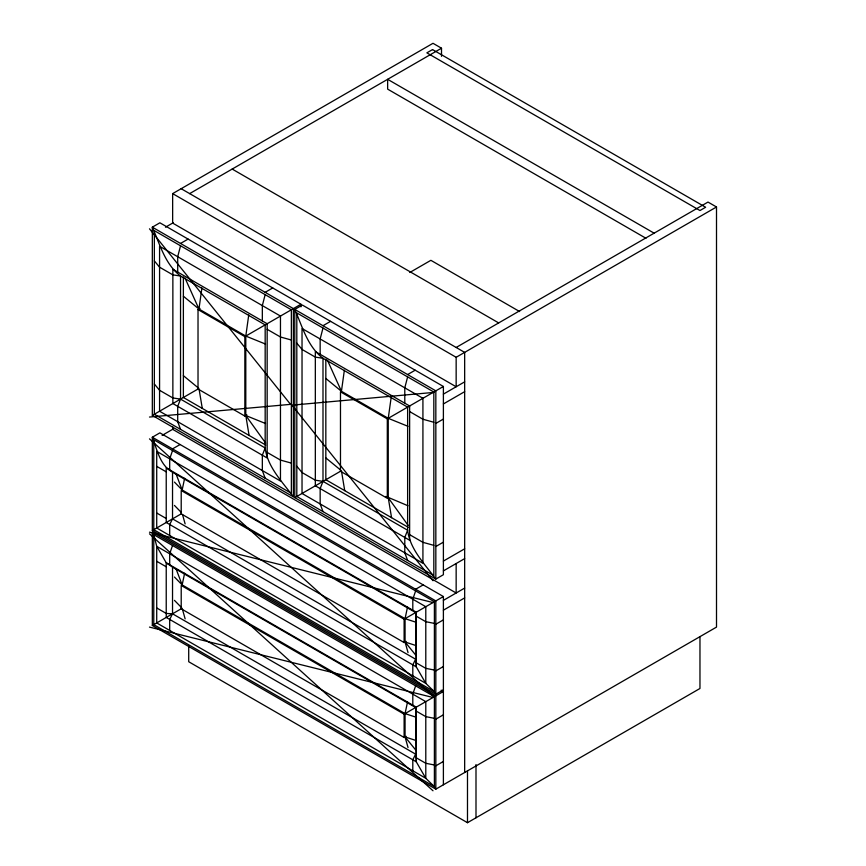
<?xml version="1.0" encoding="UTF-8"?>
<svg xmlns="http://www.w3.org/2000/svg" width="866" height="866" viewBox="0 0 866 866"><rect width="100%" height="100%" fill="white"/><g stroke="black" fill="none" stroke-linecap="round" stroke-linejoin="round"><path stroke-width="1.3" d="M201.908 287.945L198.964 309.032L245.792 336.073L265.537 344.073M248.737 314.975L245.792 336.073L245.792 415.518L249.094 435.425M344.365 370.193L341.431 391.291L388.249 418.321L407.994 426.321M391.562 517.673L388.249 497.766L388.249 418.321L391.194 397.223M184.642 478.281L182.152 489.983L405.061 618.67L416.438 622.383M184.642 573.216L182.152 584.918L405.061 713.616L416.438 717.319M407.54 606.969L405.061 618.67L405.061 641.998L408.038 652.607M407.54 701.904L405.061 713.616L405.061 736.934L408.038 747.542M180.539 245.782L177.703 256.726L177.703 272.076M265.169 294.635L262.333 305.579L262.333 320.94M322.996 328.03L320.16 338.974L320.16 354.335M407.626 376.894L404.79 387.838L404.79 403.188M172.529 450.558L169.693 458.861L169.693 469.848M172.529 545.493L169.693 553.796L169.693 564.794M415.637 590.915L412.801 599.218L412.801 610.205M415.637 685.85L412.801 694.153L412.801 705.151M443.392 784.78L443.392 596.544L159.885 432.859L152.329 437.233C157.082 449.541 159.864 465.248 172.529 472.219L172.529 518.864L169.693 524.504L169.693 535.491M172.648 193.616L456.155 357.29L456.155 386.756L172.648 223.082L172.648 193.616L433 43.3L441.508 48.215L441.508 56.312M189.654 193.616L441.508 48.215M165.482 227.217L173.319 222.692M180.539 243.454L188.095 239.092M246.875 414.89L244.851 416.059L198.022 389.018L198.022 309.584L200.046 308.415M265.169 292.318L272.725 287.945M244.851 416.059L244.851 336.614L300.935 304.237L159.885 222.8L152.329 227.173L152.329 415.399L293.368 496.835L293.368 308.599L152.329 227.173C159.864 244.169 164.973 264.249 180.539 276.027L265.169 324.891L265.169 447.971C267.572 467.348 282.424 481.81 293.368 496.835M152.329 415.399L198.964 388.477L183.376 375.66M409.791 272.487L430.878 260.32L519.622 311.554M322.996 325.703L330.563 321.34M162.126 435.392L173.319 428.93M172.529 448.891L180.085 444.529M407.626 374.567L415.182 370.193M456.155 347.472L707.998 202.07L716.507 206.985L716.507 627.103L435.836 789.143L152.329 625.468L152.329 532.168L435.836 695.842L435.836 789.143L434.396 786.642L425.791 778.285L156.714 622.935L156.714 546.294L153.769 534.668L152.329 532.168M443.392 689.845L435.836 694.207L152.329 530.522L181.091 513.928M456.155 357.29L716.507 206.985M388.249 418.321L443.392 386.485L302.353 305.048L294.786 309.422L294.786 497.658L435.836 579.083L443.392 574.721L443.392 386.485M443.392 394.127L464.663 381.852M443.392 403.946L464.663 391.67M294.786 497.658L341.431 470.725L344.733 490.643M435.836 423.42L443.392 419.057M152.329 625.468L182.152 608.246M435.836 546.511L443.392 542.148M443.392 561.081L464.663 548.806M443.392 570.9L464.663 558.624M415.637 589.248L423.193 584.886M406.143 641.381L404.119 642.55L404.119 619.222L443.392 596.544M443.392 600.365L464.663 588.09M443.392 610.184L464.663 597.908M435.836 624.234L443.392 619.872M435.836 670.879L443.392 666.517M406.143 736.317L404.119 737.486L404.119 714.158L443.392 691.479L441.151 690.18M435.836 719.17L443.392 714.807M435.836 765.815L443.392 761.452M188.712 645.776L188.712 661.743L467.488 822.7L699.966 688.481L699.966 636.586M149.493 417.044L290.543 404.357L149.493 228.808M433 392.482L291.961 405.169L433 580.718M434.396 623.401L425.791 621.701L416.265 616.213M434.396 670.046L425.791 668.357L416.265 662.858M434.396 718.336L425.791 716.637L416.265 711.148M434.396 764.992L425.791 763.292L416.265 757.793M149.493 532.168L433 602.541M149.493 627.103L433 697.487M291.355 340.013L280.465 336.993L267.161 329.318M433.823 422.262L422.922 419.241L409.629 411.567M291.355 463.094L280.465 460.084L267.161 452.409M433.823 545.353L422.922 542.332L409.629 534.658M416.438 645.7L405.061 641.998L416.016 655.454M416.438 740.636L405.061 736.934L416.016 750.389M265.537 423.517L245.792 415.518L265.7 443.154M385.911 496.413L407.994 505.766M654.133 233.171L387.643 79.315L387.643 89.133L645.949 238.269M232.185 169.065L498.675 322.921M181.156 188.701L464.663 352.386L464.663 772.504M198.022 309.584L244.851 336.614M265.775 445.059L183.376 397.483L183.376 276.958M408.232 527.307L325.832 479.732L325.832 359.206M172.529 472.219L415.637 612.576L416.265 666.852L425.791 683.35L434.396 691.707L435.836 694.207L435.836 600.907L152.329 437.233L152.329 530.522M156.714 466.352L166.229 471.851M404.119 619.222L181.21 490.524L181.21 513.852L404.119 642.55M172.529 518.864L415.637 659.221L412.801 664.861L412.801 675.848M156.714 513.008L166.229 518.507M172.529 567.154L415.637 707.511L416.265 761.788L425.791 778.285L425.791 701.644L156.714 546.294L166.229 562.792L172.529 567.154L172.529 613.799L169.693 619.439L169.693 630.437M156.714 561.287L166.229 566.786M404.119 714.158L181.21 585.459L181.21 608.787L404.119 737.486M156.714 607.943L166.229 613.442L172.529 613.799L415.637 754.156L412.801 759.796L412.801 770.794M325.832 378.464L341.431 391.291L327.445 360.224M183.376 296.215L198.964 309.032L184.988 277.975M325.832 457.908L340.392 469.87M149.493 438.867L433 695.842M149.493 533.802L433 790.777M174.456 482.102L182.152 489.983L175.982 473.767M174.456 505.43L181.297 512.434M174.456 577.037L182.152 584.918L175.982 568.702M174.456 600.365L181.297 607.369M296.811 343.153L302.028 349.442L315.332 357.117L322.996 358.275L407.626 407.139L407.626 530.23C410.04 549.596 424.881 564.058 435.836 579.083L435.836 390.847L294.786 309.422C302.321 326.417 307.43 346.508 322.996 358.275L322.996 481.366L320.16 488.586L320.16 503.947L322.996 511.611M154.343 260.904L159.571 267.193L172.864 274.868L180.539 276.027L180.539 399.118L177.703 406.338L177.703 421.699L180.539 429.363M296.811 466.244L302.028 472.533L315.332 480.208L322.996 481.366L407.626 530.23L404.79 537.45L404.79 552.8L407.626 560.475M154.343 383.995L159.571 390.285L172.864 397.959L180.539 399.118L265.169 447.971L262.333 455.202L262.333 470.552L265.169 478.227M388.249 497.766L408.167 525.402M182.488 514.48L185.129 523.908M182.488 609.426L185.129 618.854M199.191 389.808L202.276 408.395M475.997 764.559L475.997 817.785M467.488 770.805L467.488 822.7M456.155 563.539L456.155 592.993L172.648 429.32L172.648 426.635M300.935 304.237L300.935 306.845M432.524 49.578L426.862 52.848L699.966 210.525L705.638 207.255L432.524 49.578M291.355 309.768L154.343 230.659L154.343 414.24L291.355 493.349L291.355 309.768M433.823 392.017L296.811 312.907L296.811 496.489L433.823 575.598L433.823 392.017M280.465 316.058L159.571 246.258L159.571 411.22L280.465 481.02L280.465 316.058M422.922 398.306L302.028 328.506L302.028 493.468L422.922 563.268L422.922 398.306M267.161 323.732L172.864 269.294L172.864 403.545L267.161 457.984L267.161 323.732M409.629 405.981L315.332 351.542L315.332 485.794L409.629 540.243L409.629 405.981M387.308 418.863L340.479 391.833L340.479 471.277L387.308 498.307L387.308 418.863M434.396 601.74L153.769 439.722L153.769 529.7L434.396 691.707L434.396 601.74M425.791 606.709L156.714 451.359L156.714 528L425.791 683.35L425.791 606.709M416.265 612.208L166.229 467.856L166.229 522.501L416.265 666.852L416.265 612.208M434.396 696.675L153.769 534.668L153.769 624.635L434.396 786.642L434.396 696.675M416.265 707.143L166.229 562.792L166.229 617.436L416.265 761.788L416.265 707.143"/></g></svg>
